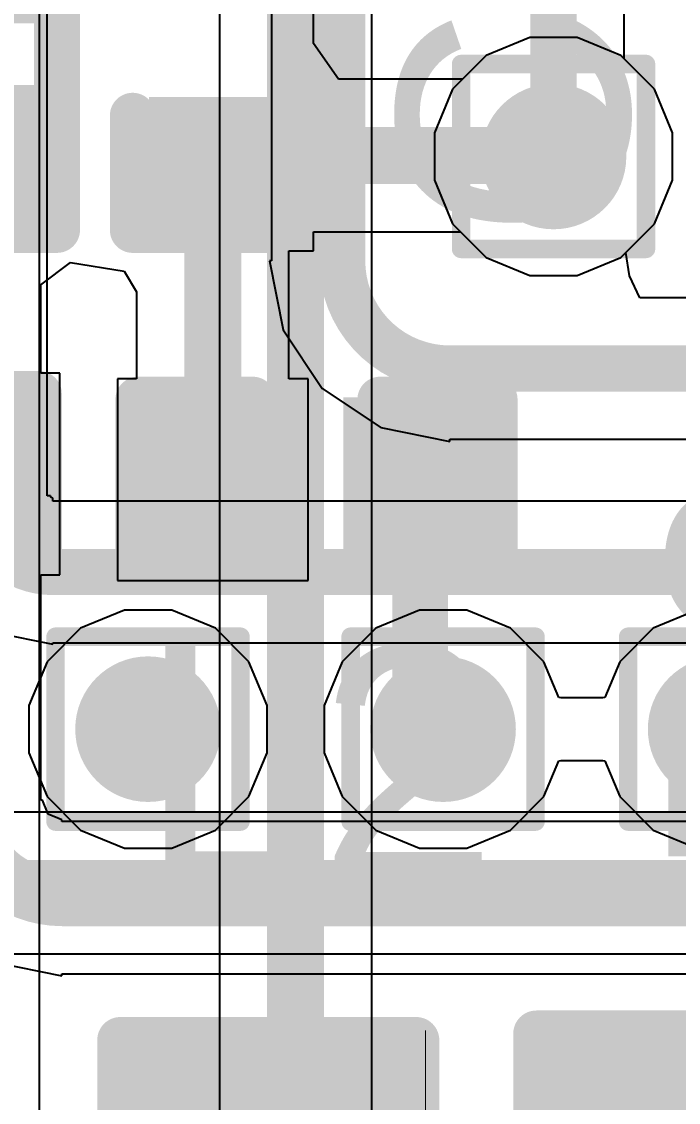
# Model space of a CAD drawing. Header units: inches. Extents: x -12 to 5355, y -7 to 5366.
# Drawn here: x 25.612 to 27.416, y 54.474 to 57.443 of the extents above; entities that cross this region are included whole.
import ezdxf

# ---------------------------------------------------------------- set-up
doc = ezdxf.new("R2010")
doc.units = ezdxf.units.IN
for name, color, linetype in [('BOTTOM LAYER', 5, 'Continuous'), ('Drill Drawing', 1, 'Continuous'), ('GROUND1', 16, 'Continuous'), ('GROUND2', 156, 'Continuous'), ('POWER', 76, 'Continuous'), ('SIGNAL', 90, 'Continuous'), ('TOP LAYER', 1, 'Continuous'), ('Top Overlay', 2, 'Continuous'), ('Top Paste', 8, 'Continuous'), ('Top Solder', 216, 'Continuous'), ('Via Holes', 16, 'Continuous')]:
    doc.layers.add(name, color=color, linetype=linetype)
doc.styles.add('Arial', font='', dxfattribs={"height": 0.2})
doc.styles.get('Arial').set_extended_font_data('Arial')

# ---------------------------------------------------------------- blocks, each defined once
blk = doc.blocks.new('R___0201_102')
at = {"layer": 'TOP LAYER'}
for points in [[(-0.41, 0.185), (-0.14, 0.185), (-0.14, -0.185), (-0.41, -0.185)], [(0.14, 0.185), (0.41, 0.185), (0.41, -0.185), (0.14, -0.185)]]:
    blk.add_hatch(color=1, dxfattribs=at).paths.add_polyline_path(points)
at = {"layer": 'Top Paste'}
for points in [[(-0.41, 0.185), (-0.14, 0.185), (-0.14, -0.185), (-0.41, -0.185)], [(0.14, 0.185), (0.41, 0.185), (0.41, -0.185), (0.14, -0.185)]]:
    blk.add_hatch(color=8, dxfattribs=at).paths.add_polyline_path(points)
at = {"layer": 'Top Solder'}
for points in [[(-0.465, 0.24), (-0.085, 0.24), (-0.085, -0.24), (-0.465, -0.24)], [(0.085, 0.24), (0.465, 0.24), (0.465, -0.24), (0.085, -0.24)]]:
    blk.add_hatch(color=216, dxfattribs=at).paths.add_polyline_path(points)
at = {"layer": 'Top Overlay'}
for points in [[(0.4826, 0.254, 0.127, 0.127, 0), (-0.4826, 0.254, 0.127, 0.127, 0)], [(-0.4826, -0.254, 0.127, 0.127, 0), (-0.4826, 0.254, 0.127, 0.127, 0)], [(0.4826, -0.254, 0.127, 0.127, 0), (0.4826, 0.254, 0.127, 0.127, 0)], [(0.4826, -0.254, 0.127, 0.127, 0), (-0.4826, -0.254, 0.127, 0.127, 0)]]:
    blk.add_lwpolyline(points, format="xyseb", dxfattribs=at)
for points in [[(-0.5143, 0.254, 0.0635, 0.0635, 1), (-0.4508, 0.254, 0.0635, 0.0635, 1)], [(-0.5143, 0.254, 0.0635, 0.0635, 1), (-0.4508, 0.254, 0.0635, 0.0635, 1)], [(0.4508, 0.254, 0.0635, 0.0635, 1), (0.5143, 0.254, 0.0635, 0.0635, 1)], [(0.4508, 0.254, 0.0635, 0.0635, 1), (0.5143, 0.254, 0.0635, 0.0635, 1)], [(-0.5143, -0.254, 0.0635, 0.0635, 1), (-0.4508, -0.254, 0.0635, 0.0635, 1)], [(-0.5143, -0.254, 0.0635, 0.0635, 1), (-0.4508, -0.254, 0.0635, 0.0635, 1)], [(0.4508, -0.254, 0.0635, 0.0635, 1), (0.5143, -0.254, 0.0635, 0.0635, 1)], [(0.4508, -0.254, 0.0635, 0.0635, 1), (0.5143, -0.254, 0.0635, 0.0635, 1)]]:
    blk.add_lwpolyline(points, format="xyseb", close=True, dxfattribs=at)
blk = doc.blocks.new('R___0402_104')
at = {"layer": 'TOP LAYER'}
for points in [[(-0.6985, -0.3175), (-0.6985, 0.3175), (-0.2413, 0.3175), (-0.2413, -0.3175)], [(0.2413, -0.3175), (0.2413, 0.3175), (0.6985, 0.3175), (0.6985, -0.3175)]]:
    blk.add_hatch(color=1, dxfattribs=at).paths.add_polyline_path(points)
at = {"layer": 'Top Paste'}
for points in [[(-0.6985, -0.3175), (-0.6985, 0.3175), (-0.2413, 0.3175), (-0.2413, -0.3175)], [(0.2413, -0.3175), (0.2413, 0.3175), (0.6985, 0.3175), (0.6985, -0.3175)]]:
    blk.add_hatch(color=8, dxfattribs=at).paths.add_polyline_path(points)
at = {"layer": 'Top Solder'}
for points in [[(-0.7535, -0.3725), (-0.7535, 0.3725), (-0.1863, 0.3725), (-0.1863, -0.3725)], [(0.1863, -0.3725), (0.1863, 0.3725), (0.7535, 0.3725), (0.7535, -0.3725)]]:
    blk.add_hatch(color=216, dxfattribs=at).paths.add_polyline_path(points)
at = {"layer": 'Top Overlay'}
for points in [[(-0.7874, 0.4064, 0.127, 0.127, 0), (0.7874, 0.4064, 0.127, 0.127, 0)], [(-0.7874, 0.4064, 0.127, 0.127, 0), (-0.7874, -0.4064, 0.127, 0.127, 0)], [(0.7874, 0.4064, 0.127, 0.127, 0), (0.7874, -0.4064, 0.127, 0.127, 0)], [(-0.7874, -0.4064, 0.127, 0.127, 0), (0.7874, -0.4064, 0.127, 0.127, 0)], [(-0.8128, -0.4318, 0.00323, 0.00323, 0), (0.8128, -0.4318, 0.00323, 0.00323, 0)]]:
    blk.add_lwpolyline(points, format="xyseb", dxfattribs=at)
for points in [[(-0.8191, 0.4064, 0.0635, 0.0635, 1), (-0.7556, 0.4064, 0.0635, 0.0635, 1)], [(-0.8191, 0.4064, 0.0635, 0.0635, 1), (-0.7556, 0.4064, 0.0635, 0.0635, 1)], [(0.7556, 0.4064, 0.0635, 0.0635, 1), (0.8191, 0.4064, 0.0635, 0.0635, 1)], [(0.7556, 0.4064, 0.0635, 0.0635, 1), (0.8191, 0.4064, 0.0635, 0.0635, 1)], [(-0.8191, -0.4064, 0.0635, 0.0635, 1), (-0.7556, -0.4064, 0.0635, 0.0635, 1)], [(-0.8191, -0.4064, 0.0635, 0.0635, 1), (-0.7556, -0.4064, 0.0635, 0.0635, 1)], [(0.7556, -0.4064, 0.0635, 0.0635, 1), (0.8191, -0.4064, 0.0635, 0.0635, 1)], [(0.7556, -0.4064, 0.0635, 0.0635, 1), (0.8191, -0.4064, 0.0635, 0.0635, 1)], [(-0.8136, -0.4318, 0.00161, 0.00161, 1), (-0.812, -0.4318, 0.00161, 0.00161, 1)], [(0.812, -0.4318, 0.00161, 0.00161, 1), (0.8136, -0.4318, 0.00161, 0.00161, 1)]]:
    blk.add_lwpolyline(points, format="xyseb", close=True, dxfattribs=at)
blk = doc.blocks.new('R___0402_105')
at = {"layer": 'TOP LAYER'}
for points in [[(-0.6985, -0.3175), (-0.6985, 0.3175), (-0.2413, 0.3175), (-0.2413, -0.3175)], [(0.2413, -0.3175), (0.2413, 0.3175), (0.6985, 0.3175), (0.6985, -0.3175)]]:
    blk.add_hatch(color=1, dxfattribs=at).paths.add_polyline_path(points)
at = {"layer": 'Top Paste'}
for points in [[(-0.6985, -0.3175), (-0.6985, 0.3175), (-0.2413, 0.3175), (-0.2413, -0.3175)], [(0.2413, -0.3175), (0.2413, 0.3175), (0.6985, 0.3175), (0.6985, -0.3175)]]:
    blk.add_hatch(color=8, dxfattribs=at).paths.add_polyline_path(points)
at = {"layer": 'Top Solder'}
for points in [[(-0.7535, -0.3725), (-0.7535, 0.3725), (-0.1863, 0.3725), (-0.1863, -0.3725)], [(0.1863, -0.3725), (0.1863, 0.3725), (0.7535, 0.3725), (0.7535, -0.3725)]]:
    blk.add_hatch(color=216, dxfattribs=at).paths.add_polyline_path(points)
at = {"layer": 'Top Overlay'}
for points in [[(-0.7874, 0.4064, 0.127, 0.127, 0), (0.7874, 0.4064, 0.127, 0.127, 0)], [(-0.7874, 0.4064, 0.127, 0.127, 0), (-0.7874, -0.4064, 0.127, 0.127, 0)], [(0.7874, 0.4064, 0.127, 0.127, 0), (0.7874, -0.4064, 0.127, 0.127, 0)], [(-0.7874, -0.4064, 0.127, 0.127, 0), (0.7874, -0.4064, 0.127, 0.127, 0)], [(-0.8128, -0.4318, 0.00323, 0.00323, 0), (0.8128, -0.4318, 0.00323, 0.00323, 0)]]:
    blk.add_lwpolyline(points, format="xyseb", dxfattribs=at)
for points in [[(-0.8191, 0.4064, 0.0635, 0.0635, 1), (-0.7556, 0.4064, 0.0635, 0.0635, 1)], [(-0.8191, 0.4064, 0.0635, 0.0635, 1), (-0.7556, 0.4064, 0.0635, 0.0635, 1)], [(0.7556, 0.4064, 0.0635, 0.0635, 1), (0.8191, 0.4064, 0.0635, 0.0635, 1)], [(0.7556, 0.4064, 0.0635, 0.0635, 1), (0.8191, 0.4064, 0.0635, 0.0635, 1)], [(-0.8191, -0.4064, 0.0635, 0.0635, 1), (-0.7556, -0.4064, 0.0635, 0.0635, 1)], [(-0.8191, -0.4064, 0.0635, 0.0635, 1), (-0.7556, -0.4064, 0.0635, 0.0635, 1)], [(0.7556, -0.4064, 0.0635, 0.0635, 1), (0.8191, -0.4064, 0.0635, 0.0635, 1)], [(0.7556, -0.4064, 0.0635, 0.0635, 1), (0.8191, -0.4064, 0.0635, 0.0635, 1)], [(-0.8136, -0.4318, 0.00161, 0.00161, 1), (-0.812, -0.4318, 0.00161, 0.00161, 1)], [(0.812, -0.4318, 0.00161, 0.00161, 1), (0.8136, -0.4318, 0.00161, 0.00161, 1)]]:
    blk.add_lwpolyline(points, format="xyseb", close=True, dxfattribs=at)
blk = doc.blocks.new('INDC0603X03L_C_112')
at = {"layer": 'TOP LAYER'}
for points in [[(-0.4199, -0.1499), (-0.4199, 0.1501), (-0.1499, 0.1501), (-0.1499, -0.1499)], [(0.1501, -0.1499), (0.1501, 0.1501), (0.4201, 0.1501), (0.4201, -0.1499)]]:
    blk.add_hatch(color=1, dxfattribs=at).paths.add_polyline_path(points)
at = {"layer": 'Top Paste'}
for points in [[(-0.4199, -0.1499), (-0.4199, 0.1501), (-0.1499, 0.1501), (-0.1499, -0.1499)], [(0.1501, -0.1499), (0.1501, 0.1501), (0.4201, 0.1501), (0.4201, -0.1499)]]:
    blk.add_hatch(color=8, dxfattribs=at).paths.add_polyline_path(points)
at = {"layer": 'Top Solder'}
for points in [[(-0.4961, -0.2261), (-0.4961, 0.2263), (-0.0737, 0.2263), (-0.0737, -0.2261)], [(0.0739, -0.2261), (0.0739, 0.2263), (0.4963, 0.2263), (0.4963, -0.2261)]]:
    blk.add_hatch(color=216, dxfattribs=at).paths.add_polyline_path(points)
at = {"layer": 'Top Overlay'}
for points in [[(-0.4899, 0.2201, 0.125, 0.125, 0), (-0.1749, 0.2201, 0.125, 0.125, 0)], [(-0.4899, -0.2199, 0.125, 0.125, 0), (-0.4899, 0.2201, 0.125, 0.125, 0)], [(0.1751, 0.2201, 0.125, 0.125, 0), (0.4901, 0.2201, 0.125, 0.125, 0)], [(0.4901, -0.2199, 0.125, 0.125, 0), (0.4901, 0.2201, 0.125, 0.125, 0)], [(-0.4899, -0.2199, 0.125, 0.125, 0), (-0.1749, -0.2199, 0.125, 0.125, 0)], [(0.1751, -0.2199, 0.125, 0.125, 0), (0.4901, -0.2199, 0.125, 0.125, 0)]]:
    blk.add_lwpolyline(points, format="xyseb", dxfattribs=at)
for points in [[(-0.5212, 0.2201, 0.0625, 0.0625, 1), (-0.4587, 0.2201, 0.0625, 0.0625, 1)], [(-0.5212, 0.2201, 0.0625, 0.0625, 1), (-0.4587, 0.2201, 0.0625, 0.0625, 1)], [(-0.2062, 0.2201, 0.0625, 0.0625, 1), (-0.1437, 0.2201, 0.0625, 0.0625, 1)], [(0.1438, 0.2201, 0.0625, 0.0625, 1), (0.2063, 0.2201, 0.0625, 0.0625, 1)], [(0.4588, 0.2201, 0.0625, 0.0625, 1), (0.5213, 0.2201, 0.0625, 0.0625, 1)], [(0.4588, 0.2201, 0.0625, 0.0625, 1), (0.5213, 0.2201, 0.0625, 0.0625, 1)], [(-0.5212, -0.2199, 0.0625, 0.0625, 1), (-0.4587, -0.2199, 0.0625, 0.0625, 1)], [(-0.5212, -0.2199, 0.0625, 0.0625, 1), (-0.4587, -0.2199, 0.0625, 0.0625, 1)], [(-0.2062, -0.2199, 0.0625, 0.0625, 1), (-0.1437, -0.2199, 0.0625, 0.0625, 1)], [(0.1438, -0.2199, 0.0625, 0.0625, 1), (0.2063, -0.2199, 0.0625, 0.0625, 1)], [(0.4588, -0.2199, 0.0625, 0.0625, 1), (0.5213, -0.2199, 0.0625, 0.0625, 1)], [(0.4588, -0.2199, 0.0625, 0.0625, 1), (0.5213, -0.2199, 0.0625, 0.0625, 1)]]:
    blk.add_lwpolyline(points, format="xyseb", close=True, dxfattribs=at)
blk = doc.blocks.new('INDC0603X03L_C_115')
at = {"layer": 'TOP LAYER'}
for points in [[(-0.4199, -0.1499), (-0.4199, 0.1501), (-0.1499, 0.1501), (-0.1499, -0.1499)], [(0.1501, -0.1499), (0.1501, 0.1501), (0.4201, 0.1501), (0.4201, -0.1499)]]:
    blk.add_hatch(color=1, dxfattribs=at).paths.add_polyline_path(points)
at = {"layer": 'Top Paste'}
for points in [[(-0.4199, -0.1499), (-0.4199, 0.1501), (-0.1499, 0.1501), (-0.1499, -0.1499)], [(0.1501, -0.1499), (0.1501, 0.1501), (0.4201, 0.1501), (0.4201, -0.1499)]]:
    blk.add_hatch(color=8, dxfattribs=at).paths.add_polyline_path(points)
at = {"layer": 'Top Solder'}
for points in [[(-0.4961, -0.2261), (-0.4961, 0.2263), (-0.0737, 0.2263), (-0.0737, -0.2261)], [(0.0739, -0.2261), (0.0739, 0.2263), (0.4963, 0.2263), (0.4963, -0.2261)]]:
    blk.add_hatch(color=216, dxfattribs=at).paths.add_polyline_path(points)
at = {"layer": 'Top Overlay'}
for points in [[(-0.1749, 0.2201, 0.125, 0.125, 0), (-0.4899, 0.2201, 0.125, 0.125, 0)], [(-0.4899, 0.2201, 0.125, 0.125, 0), (-0.4899, -0.2199, 0.125, 0.125, 0)], [(0.4901, 0.2201, 0.125, 0.125, 0), (0.1751, 0.2201, 0.125, 0.125, 0)], [(0.4901, 0.2201, 0.125, 0.125, 0), (0.4901, -0.2199, 0.125, 0.125, 0)], [(-0.1749, -0.2199, 0.125, 0.125, 0), (-0.4899, -0.2199, 0.125, 0.125, 0)], [(0.4901, -0.2199, 0.125, 0.125, 0), (0.1751, -0.2199, 0.125, 0.125, 0)]]:
    blk.add_lwpolyline(points, format="xyseb", dxfattribs=at)
for points in [[(-0.5212, 0.2201, 0.0625, 0.0625, 1), (-0.4587, 0.2201, 0.0625, 0.0625, 1)], [(-0.5212, 0.2201, 0.0625, 0.0625, 1), (-0.4587, 0.2201, 0.0625, 0.0625, 1)], [(-0.2062, 0.2201, 0.0625, 0.0625, 1), (-0.1437, 0.2201, 0.0625, 0.0625, 1)], [(0.1438, 0.2201, 0.0625, 0.0625, 1), (0.2063, 0.2201, 0.0625, 0.0625, 1)], [(0.4588, 0.2201, 0.0625, 0.0625, 1), (0.5213, 0.2201, 0.0625, 0.0625, 1)], [(0.4588, 0.2201, 0.0625, 0.0625, 1), (0.5213, 0.2201, 0.0625, 0.0625, 1)], [(-0.5212, -0.2199, 0.0625, 0.0625, 1), (-0.4587, -0.2199, 0.0625, 0.0625, 1)], [(-0.5212, -0.2199, 0.0625, 0.0625, 1), (-0.4587, -0.2199, 0.0625, 0.0625, 1)], [(-0.2062, -0.2199, 0.0625, 0.0625, 1), (-0.1437, -0.2199, 0.0625, 0.0625, 1)], [(0.1438, -0.2199, 0.0625, 0.0625, 1), (0.2063, -0.2199, 0.0625, 0.0625, 1)], [(0.4588, -0.2199, 0.0625, 0.0625, 1), (0.5213, -0.2199, 0.0625, 0.0625, 1)], [(0.4588, -0.2199, 0.0625, 0.0625, 1), (0.5213, -0.2199, 0.0625, 0.0625, 1)]]:
    blk.add_lwpolyline(points, format="xyseb", close=True, dxfattribs=at)
blk = doc.blocks.new('CAPC0603X03L_C_144')
at = {"layer": 'TOP LAYER'}
for points in [[(-0.42, -0.15), (-0.42, 0.15), (-0.15, 0.15), (-0.15, -0.15)], [(0.15, -0.15), (0.15, 0.15), (0.42, 0.15), (0.42, -0.15)]]:
    blk.add_hatch(color=1, dxfattribs=at).paths.add_polyline_path(points)
at = {"layer": 'Top Paste'}
for points in [[(-0.42, -0.15), (-0.42, 0.15), (-0.15, 0.15), (-0.15, -0.15)], [(0.15, -0.15), (0.15, 0.15), (0.42, 0.15), (0.42, -0.15)]]:
    blk.add_hatch(color=8, dxfattribs=at).paths.add_polyline_path(points)
at = {"layer": 'Top Solder'}
for points in [[(-0.4454, -0.1754), (-0.4454, 0.1754), (-0.1246, 0.1754), (-0.1246, -0.1754)], [(0.1246, -0.1754), (0.1246, 0.1754), (0.4454, 0.1754), (0.4454, -0.1754)]]:
    blk.add_hatch(color=216, dxfattribs=at).paths.add_polyline_path(points)
at = {"layer": 'Top Overlay'}
for points in [[(-0.49, 0.22, 0.125, 0.125, 0), (-0.175, 0.22, 0.125, 0.125, 0)], [(-0.49, 0.22, 0.125, 0.125, 0), (-0.49, -0.22, 0.125, 0.125, 0)], [(0.175, 0.22, 0.125, 0.125, 0), (0.49, 0.22, 0.125, 0.125, 0)], [(0.49, 0.22, 0.125, 0.125, 0), (0.49, -0.22, 0.125, 0.125, 0)], [(-0.49, -0.22, 0.125, 0.125, 0), (-0.175, -0.22, 0.125, 0.125, 0)], [(0.175, -0.22, 0.125, 0.125, 0), (0.49, -0.22, 0.125, 0.125, 0)]]:
    blk.add_lwpolyline(points, format="xyseb", dxfattribs=at)
for points in [[(-0.5212, 0.22, 0.0625, 0.0625, 1), (-0.4587, 0.22, 0.0625, 0.0625, 1)], [(-0.5212, 0.22, 0.0625, 0.0625, 1), (-0.4587, 0.22, 0.0625, 0.0625, 1)], [(-0.2063, 0.22, 0.0625, 0.0625, 1), (-0.1438, 0.22, 0.0625, 0.0625, 1)], [(0.1438, 0.22, 0.0625, 0.0625, 1), (0.2063, 0.22, 0.0625, 0.0625, 1)], [(0.4587, 0.22, 0.0625, 0.0625, 1), (0.5212, 0.22, 0.0625, 0.0625, 1)], [(0.4587, 0.22, 0.0625, 0.0625, 1), (0.5212, 0.22, 0.0625, 0.0625, 1)], [(-0.5212, -0.22, 0.0625, 0.0625, 1), (-0.4587, -0.22, 0.0625, 0.0625, 1)], [(-0.5212, -0.22, 0.0625, 0.0625, 1), (-0.4587, -0.22, 0.0625, 0.0625, 1)], [(-0.2063, -0.22, 0.0625, 0.0625, 1), (-0.1438, -0.22, 0.0625, 0.0625, 1)], [(0.1438, -0.22, 0.0625, 0.0625, 1), (0.2063, -0.22, 0.0625, 0.0625, 1)], [(0.4587, -0.22, 0.0625, 0.0625, 1), (0.5212, -0.22, 0.0625, 0.0625, 1)], [(0.4587, -0.22, 0.0625, 0.0625, 1), (0.5212, -0.22, 0.0625, 0.0625, 1)]]:
    blk.add_lwpolyline(points, format="xyseb", close=True, dxfattribs=at)

msp = doc.modelspace()

# ---------------------------------------------------------------- hatches: boundary and pattern name
at = {"layer": 'BOTTOM LAYER'}
h = msp.add_hatch(color=5, dxfattribs=at)
edge = h.paths.add_edge_path()
edge.add_arc((27.073, 57.0723), 0.2, 0, 360)
h = msp.add_hatch(color=5, dxfattribs=at)
edge = h.paths.add_edge_path()
edge.add_arc((25.9588, 55.499), 0.2, 0, 360)
h = msp.add_hatch(color=5, dxfattribs=at)
edge = h.paths.add_edge_path()
edge.add_arc((26.7695, 55.499), 0.2, 0, 360)
h = msp.add_hatch(color=5, dxfattribs=at)
edge = h.paths.add_edge_path()
edge.add_arc((27.5321, 55.499), 0.2, 0, 360)
at = {"layer": 'GROUND1'}
h = msp.add_hatch(color=16, dxfattribs=at)
edge = h.paths.add_edge_path()
edge.add_arc((27.073, 57.0723), 0.2, 0, 360)
h = msp.add_hatch(color=16, dxfattribs=at)
edge = h.paths.add_edge_path()
edge.add_arc((25.9588, 55.499), 0.2, 0, 360)
h = msp.add_hatch(color=16, dxfattribs=at)
edge = h.paths.add_edge_path()
edge.add_arc((26.7695, 55.499), 0.2, 0, 360)
h = msp.add_hatch(color=16, dxfattribs=at)
edge = h.paths.add_edge_path()
edge.add_arc((27.5321, 55.499), 0.2, 0, 360)
at = {"layer": 'GROUND2'}
h = msp.add_hatch(color=156, dxfattribs=at)
edge = h.paths.add_edge_path()
edge.add_arc((27.073, 57.0723), 0.2, 0, 360)
h = msp.add_hatch(color=156, dxfattribs=at)
edge = h.paths.add_edge_path()
edge.add_arc((25.9588, 55.499), 0.2, 0, 360)
h = msp.add_hatch(color=156, dxfattribs=at)
edge = h.paths.add_edge_path()
edge.add_arc((26.7695, 55.499), 0.2, 0, 360)
h = msp.add_hatch(color=156, dxfattribs=at)
edge = h.paths.add_edge_path()
edge.add_arc((27.5321, 55.499), 0.2, 0, 360)
at = {"layer": 'POWER'}
h = msp.add_hatch(color=76, dxfattribs=at)
edge = h.paths.add_edge_path()
edge.add_arc((27.073, 57.0723), 0.2, 0, 360)
h = msp.add_hatch(color=76, dxfattribs=at)
edge = h.paths.add_edge_path()
edge.add_arc((25.9588, 55.499), 0.2, 0, 360)
h = msp.add_hatch(color=76, dxfattribs=at)
edge = h.paths.add_edge_path()
edge.add_arc((26.7695, 55.499), 0.2, 0, 360)
h = msp.add_hatch(color=76, dxfattribs=at)
edge = h.paths.add_edge_path()
edge.add_arc((27.5321, 55.499), 0.2, 0, 360)
at = {"layer": 'SIGNAL'}
h = msp.add_hatch(color=90, dxfattribs=at)
edge = h.paths.add_edge_path()
edge.add_arc((27.073, 57.0723), 0.2, 0, 360)
h = msp.add_hatch(color=90, dxfattribs=at)
edge = h.paths.add_edge_path()
edge.add_arc((25.9588, 55.499), 0.2, 0, 360)
h = msp.add_hatch(color=90, dxfattribs=at)
edge = h.paths.add_edge_path()
edge.add_arc((26.7695, 55.499), 0.2, 0, 360)
h = msp.add_hatch(color=90, dxfattribs=at)
edge = h.paths.add_edge_path()
edge.add_arc((27.5321, 55.499), 0.2, 0, 360)
at = {"layer": 'TOP LAYER'}
h = msp.add_hatch(color=1, dxfattribs=at)
edge = h.paths.add_edge_path()
edge.add_arc((27.073, 57.0723), 0.2, 0, 360)
h = msp.add_hatch(color=1, dxfattribs=at)
edge = h.paths.add_edge_path()
edge.add_arc((25.9588, 55.499), 0.2, 0, 360)
h = msp.add_hatch(color=1, dxfattribs=at)
edge = h.paths.add_edge_path()
edge.add_arc((26.7695, 55.499), 0.2, 0, 360)
h = msp.add_hatch(color=1, dxfattribs=at)
edge = h.paths.add_edge_path()
edge.add_arc((27.5321, 55.499), 0.2, 0, 360)
at = {"layer": 'Via Holes'}
h = msp.add_hatch(color=7, dxfattribs=at)
edge = h.paths.add_edge_path()
edge.add_arc((27.073, 57.0723), 0.1, 0, 360)
h = msp.add_hatch(color=7, dxfattribs=at)
edge = h.paths.add_edge_path()
edge.add_arc((25.9588, 55.499), 0.1, 0, 360)
h = msp.add_hatch(color=7, dxfattribs=at)
edge = h.paths.add_edge_path()
edge.add_arc((26.7695, 55.499), 0.1, 0, 360)

# ---------------------------------------------------------------- linework, layer by layer
at = {"layer": 'BOTTOM LAYER'}
for p, q in [((25.6602, 52.2723), (25.6602, 59.3102)), ((26.1548, 58.7242), (26.1548, 53.1887)), ((26.5735, 53.1887), (26.5735, 58.7242)), ((27.008, 57.3993), (26.8878, 57.3495)), ((27.1381, 57.3993), (27.008, 57.3993)), ((27.2583, 57.3495), (27.1381, 57.3993)), ((26.8878, 57.3495), (26.7958, 57.2575)), ((27.3503, 57.2575), (27.2583, 57.3495)), ((26.7958, 57.2575), (26.746, 57.1374)), ((27.4, 57.1374), (27.3503, 57.2575)), ((26.746, 57.1374), (26.746, 57.0073)), ((27.4, 57.0073), (27.4, 57.1374)), ((26.746, 57.0073), (26.7958, 56.8871)), ((27.3503, 56.8871), (27.4, 57.0073)), ((26.7958, 56.8871), (26.8878, 56.7951)), ((27.2583, 56.7951), (27.3503, 56.8871)), ((26.8878, 56.7951), (27.008, 56.7453)), ((27.1381, 56.7453), (27.2583, 56.7951)), ((27.008, 56.7453), (27.1381, 56.7453))]:
    msp.add_line(p, q, dxfattribs=at)
msp.add_lwpolyline([(26.3641, 53.1887, 0.1567, 0.1567, 0), (26.3641, 58.7242, 0.1567, 0.1567, 0)], format="xyseb", dxfattribs=at)
at = {"layer": 'Drill Drawing'}
for points in [[(26.819, 57.3263, 0.0508, 0.0508, 0), (27.327, 57.3263, 0.0508, 0.0508, 0)], [(26.819, 56.8183, 0.0508, 0.0508, 0), (26.819, 57.3263, 0.0508, 0.0508, 0)], [(27.327, 56.8183, 0.0508, 0.0508, 0), (27.327, 57.3263, 0.0508, 0.0508, 0)], [(26.819, 56.8183, 0.0508, 0.0508, 0), (27.327, 56.8183, 0.0508, 0.0508, 0)], [(25.7048, 55.753, 0.0508, 0.0508, 0), (26.2128, 55.753, 0.0508, 0.0508, 0)], [(25.7048, 55.245, 0.0508, 0.0508, 0), (25.7048, 55.753, 0.0508, 0.0508, 0)], [(26.2128, 55.245, 0.0508, 0.0508, 0), (26.2128, 55.753, 0.0508, 0.0508, 0)], [(26.5155, 55.753, 0.0508, 0.0508, 0), (27.0235, 55.753, 0.0508, 0.0508, 0)], [(26.5155, 55.245, 0.0508, 0.0508, 0), (26.5155, 55.753, 0.0508, 0.0508, 0)], [(27.0235, 55.245, 0.0508, 0.0508, 0), (27.0235, 55.753, 0.0508, 0.0508, 0)], [(27.2781, 55.753, 0.0508, 0.0508, 0), (27.7861, 55.753, 0.0508, 0.0508, 0)], [(27.2781, 55.245, 0.0508, 0.0508, 0), (27.2781, 55.753, 0.0508, 0.0508, 0)], [(25.7048, 55.245, 0.0508, 0.0508, 0), (26.2128, 55.245, 0.0508, 0.0508, 0)], [(26.5155, 55.245, 0.0508, 0.0508, 0), (27.0235, 55.245, 0.0508, 0.0508, 0)], [(27.2781, 55.245, 0.0508, 0.0508, 0), (27.7861, 55.245, 0.0508, 0.0508, 0)]]:
    msp.add_lwpolyline(points, format="xyseb", dxfattribs=at)
for points in [[(26.8063, 57.3263, 0.0254, 0.0254, 1), (26.8317, 57.3263, 0.0254, 0.0254, 1)], [(26.8063, 57.3263, 0.0254, 0.0254, 1), (26.8317, 57.3263, 0.0254, 0.0254, 1)], [(27.3143, 57.3263, 0.0254, 0.0254, 1), (27.3397, 57.3263, 0.0254, 0.0254, 1)], [(27.3143, 57.3263, 0.0254, 0.0254, 1), (27.3397, 57.3263, 0.0254, 0.0254, 1)], [(26.8063, 56.8183, 0.0254, 0.0254, 1), (26.8317, 56.8183, 0.0254, 0.0254, 1)], [(26.8063, 56.8183, 0.0254, 0.0254, 1), (26.8317, 56.8183, 0.0254, 0.0254, 1)], [(27.3143, 56.8183, 0.0254, 0.0254, 1), (27.3397, 56.8183, 0.0254, 0.0254, 1)], [(27.3143, 56.8183, 0.0254, 0.0254, 1), (27.3397, 56.8183, 0.0254, 0.0254, 1)], [(25.6921, 55.753, 0.0254, 0.0254, 1), (25.7175, 55.753, 0.0254, 0.0254, 1)], [(25.6921, 55.753, 0.0254, 0.0254, 1), (25.7175, 55.753, 0.0254, 0.0254, 1)], [(26.2001, 55.753, 0.0254, 0.0254, 1), (26.2255, 55.753, 0.0254, 0.0254, 1)], [(26.2001, 55.753, 0.0254, 0.0254, 1), (26.2255, 55.753, 0.0254, 0.0254, 1)], [(26.5028, 55.753, 0.0254, 0.0254, 1), (26.5282, 55.753, 0.0254, 0.0254, 1)], [(26.5028, 55.753, 0.0254, 0.0254, 1), (26.5282, 55.753, 0.0254, 0.0254, 1)], [(27.0108, 55.753, 0.0254, 0.0254, 1), (27.0362, 55.753, 0.0254, 0.0254, 1)], [(27.0108, 55.753, 0.0254, 0.0254, 1), (27.0362, 55.753, 0.0254, 0.0254, 1)], [(27.2654, 55.753, 0.0254, 0.0254, 1), (27.2908, 55.753, 0.0254, 0.0254, 1)], [(27.2654, 55.753, 0.0254, 0.0254, 1), (27.2908, 55.753, 0.0254, 0.0254, 1)], [(25.6921, 55.245, 0.0254, 0.0254, 1), (25.7175, 55.245, 0.0254, 0.0254, 1)], [(25.6921, 55.245, 0.0254, 0.0254, 1), (25.7175, 55.245, 0.0254, 0.0254, 1)], [(26.2001, 55.245, 0.0254, 0.0254, 1), (26.2255, 55.245, 0.0254, 0.0254, 1)], [(26.2001, 55.245, 0.0254, 0.0254, 1), (26.2255, 55.245, 0.0254, 0.0254, 1)], [(26.5028, 55.245, 0.0254, 0.0254, 1), (26.5282, 55.245, 0.0254, 0.0254, 1)], [(26.5028, 55.245, 0.0254, 0.0254, 1), (26.5282, 55.245, 0.0254, 0.0254, 1)], [(27.0108, 55.245, 0.0254, 0.0254, 1), (27.0362, 55.245, 0.0254, 0.0254, 1)], [(27.0108, 55.245, 0.0254, 0.0254, 1), (27.0362, 55.245, 0.0254, 0.0254, 1)], [(27.2654, 55.245, 0.0254, 0.0254, 1), (27.2908, 55.245, 0.0254, 0.0254, 1)], [(27.2654, 55.245, 0.0254, 0.0254, 1), (27.2908, 55.245, 0.0254, 0.0254, 1)]]:
    msp.add_lwpolyline(points, format="xyseb", close=True, dxfattribs=at)
at = {"layer": 'GROUND1'}
for p, q in [((27.008, 57.3993), (26.8878, 57.3495)), ((27.1381, 57.3993), (27.008, 57.3993)), ((27.2583, 57.3495), (27.1381, 57.3993)), ((26.8878, 57.3495), (26.7958, 57.2575)), ((27.3503, 57.2575), (27.2583, 57.3495)), ((26.7958, 57.2575), (26.746, 57.1374)), ((27.4, 57.1374), (27.3503, 57.2575)), ((26.746, 57.1374), (26.746, 57.0073)), ((27.4, 57.0073), (27.4, 57.1374)), ((26.746, 57.0073), (26.7958, 56.8871)), ((27.3503, 56.8871), (27.4, 57.0073)), ((26.7958, 56.8871), (26.8878, 56.7951)), ((27.2583, 56.7951), (27.3503, 56.8871)), ((26.8878, 56.7951), (27.008, 56.7453)), ((27.1381, 56.7453), (27.2583, 56.7951)), ((27.008, 56.7453), (27.1381, 56.7453))]:
    msp.add_line(p, q, dxfattribs=at)
at = {"layer": 'GROUND2'}
for p, q in [((27.008, 57.3993), (26.8878, 57.3495)), ((27.1381, 57.3993), (27.008, 57.3993)), ((27.2583, 57.3495), (27.1381, 57.3993)), ((26.8878, 57.3495), (26.7958, 57.2575)), ((27.3503, 57.2575), (27.2583, 57.3495)), ((26.7958, 57.2575), (26.746, 57.1374)), ((27.4, 57.1374), (27.3503, 57.2575)), ((26.746, 57.1374), (26.746, 57.0073)), ((27.4, 57.0073), (27.4, 57.1374)), ((26.746, 57.0073), (26.7958, 56.8871)), ((27.3503, 56.8871), (27.4, 57.0073)), ((26.7958, 56.8871), (26.8878, 56.7951)), ((27.2583, 56.7951), (27.3503, 56.8871)), ((26.8878, 56.7951), (27.008, 56.7453)), ((27.1381, 56.7453), (27.2583, 56.7951)), ((27.008, 56.7453), (27.1381, 56.7453))]:
    msp.add_line(p, q, dxfattribs=at)
at = {"layer": 'POWER'}
for p, q in [((27.008, 57.3993), (26.8878, 57.3495)), ((27.1381, 57.3993), (27.008, 57.3993)), ((27.2583, 57.3495), (27.1381, 57.3993)), ((26.8878, 57.3495), (26.7958, 57.2575)), ((27.3503, 57.2575), (27.2583, 57.3495)), ((26.7958, 57.2575), (26.746, 57.1374)), ((27.4, 57.1374), (27.3503, 57.2575)), ((26.746, 57.1374), (26.746, 57.0073)), ((27.4, 57.0073), (27.4, 57.1374)), ((26.746, 57.0073), (26.7958, 56.8871)), ((27.3503, 56.8871), (27.4, 57.0073)), ((26.7958, 56.8871), (26.8878, 56.7951)), ((27.2583, 56.7951), (27.3503, 56.8871)), ((26.8878, 56.7951), (27.008, 56.7453)), ((27.1381, 56.7453), (27.2583, 56.7951)), ((27.008, 56.7453), (27.1381, 56.7453)), ((25.8938, 55.826), (25.7736, 55.7762)), ((26.0238, 55.826), (25.8938, 55.826)), ((26.144, 55.7762), (26.0238, 55.826)), ((26.7044, 55.826), (26.5843, 55.7762)), ((26.8345, 55.826), (26.7044, 55.826)), ((26.9547, 55.7762), (26.8345, 55.826)), ((27.467, 55.826), (27.3468, 55.7762)), ((25.7736, 55.7762), (25.6816, 55.6842)), ((26.236, 55.6842), (26.144, 55.7762)), ((26.5843, 55.7762), (26.4923, 55.6842)), ((27.0467, 55.6842), (26.9547, 55.7762)), ((27.3468, 55.7762), (27.2548, 55.6842)), ((25.6816, 55.6842), (25.6318, 55.564)), ((26.2858, 55.564), (26.236, 55.6842)), ((26.4923, 55.6842), (26.4425, 55.564)), ((27.0873, 55.5863), (27.0467, 55.6842)), ((27.2548, 55.6842), (27.2143, 55.5863)), ((27.0931, 55.5852), (27.0873, 55.5863)), ((27.2085, 55.5852), (27.0931, 55.5852)), ((27.2143, 55.5863), (27.2085, 55.5852)), ((25.6318, 55.564), (25.6318, 55.434)), ((26.2858, 55.434), (26.2858, 55.564)), ((26.4425, 55.564), (26.4425, 55.434)), ((25.6318, 55.434), (25.6816, 55.3138)), ((26.236, 55.3138), (26.2858, 55.434)), ((26.4425, 55.434), (26.4923, 55.3138)), ((27.0467, 55.3138), (27.0873, 55.4117)), ((27.0873, 55.4117), (27.0931, 55.4128)), ((27.0931, 55.4128), (27.2085, 55.4128)), ((27.2085, 55.4128), (27.2143, 55.4117)), ((27.2143, 55.4117), (27.2548, 55.3138)), ((25.6816, 55.3138), (25.7736, 55.2218)), ((26.144, 55.2218), (26.236, 55.3138)), ((26.4923, 55.3138), (26.5843, 55.2218)), ((26.9547, 55.2218), (27.0467, 55.3138)), ((27.2548, 55.3138), (27.3468, 55.2218)), ((25.7736, 55.2218), (25.8938, 55.172)), ((26.0238, 55.172), (26.144, 55.2218)), ((26.5843, 55.2218), (26.7044, 55.172)), ((26.8345, 55.172), (26.9547, 55.2218)), ((27.3468, 55.2218), (27.467, 55.172)), ((25.8938, 55.172), (26.0238, 55.172)), ((26.7044, 55.172), (26.8345, 55.172))]:
    msp.add_line(p, q, dxfattribs=at)
at = {"layer": 'SIGNAL'}
for p, q in [((26.298, 60.1076), (26.298, 56.7857)), ((25.6821, 56.1403), (25.6821, 59.9673)), ((27.2673, 57.3405), (27.2673, 57.4866)), ((27.3503, 57.2575), (27.2673, 57.3405)), ((27.4, 57.1374), (27.3503, 57.2575)), ((27.4, 57.0073), (27.4, 57.1374)), ((27.3503, 56.8871), (27.4, 57.0073)), ((27.272, 56.8088), (27.3503, 56.8871)), ((27.282, 56.7443), (27.272, 56.8088)), ((26.298, 56.7857), (26.2922, 56.7857)), ((26.2922, 56.7857), (26.3299, 56.5959)), ((27.3103, 56.6838), (27.282, 56.7443)), ((27.8069, 56.6838), (27.3103, 56.6838)), ((26.3299, 56.5959), (26.4375, 56.4349)), ((26.4375, 56.4349), (26.5985, 56.3273)), ((26.5985, 56.3273), (26.7883, 56.2896)), ((26.7883, 56.2896), (26.7883, 56.2954)), ((26.7883, 56.2954), (28.2046, 56.2954)), ((25.6905, 56.1403), (25.6821, 56.1403)), ((25.6925, 56.1355), (25.6905, 56.1403)), ((25.6974, 56.1335), (25.6925, 56.1355)), ((25.6974, 56.125), (25.6974, 56.1335)), ((28.2356, 56.125), (25.6974, 56.125)), ((25.5413, 55.7635), (25.6974, 55.7325)), ((25.6974, 55.7325), (25.6974, 55.7366)), ((25.6974, 55.7366), (28.3068, 55.7366)), ((28.4964, 55.2706), (25.2915, 55.2706)), ((25.2915, 54.8822), (28.4963, 54.8822))]:
    msp.add_line(p, q, dxfattribs=at)
for points in [[(26.4922, 56.7857, 0.127, 0.127, 0), (26.4922, 60.3758, 0.127, 0.127, 0)], [(27.073, 57.0723, 0.127, 0.127, 0), (27.073, 60.096, 0.127, 0.127, 0)], [(26.7883, 56.4896, 0.127, 0.127, -0.414214), (26.4922, 56.7857, 0.127, 0.127, 0)], [(26.7883, 56.4896, 0.127, 0.127, 0), (30.861, 56.4896, 0.127, 0.127, 0)], [(25.6974, 55.9308, 0.127, 0.127, -0.414214), (25.4878, 56.1403, 0.127, 0.127, 0)], [(25.6974, 55.9308, 0.127, 0.127, 0), (28.575, 55.9308, 0.127, 0.127, 0)], [(25.2915, 55.0764, 0.127, 0.127, 0), (28.4964, 55.0764, 0.127, 0.127, 0)]]:
    msp.add_lwpolyline(points, format="xyseb", dxfattribs=at)
for points in [[(27.0413, 57.0723, 0.0635, 0.0635, 1), (27.1048, 57.0723, 0.0635, 0.0635, 1)], [(26.4605, 56.7857, 0.0635, 0.0635, 1), (26.5239, 56.7857, 0.0635, 0.0635, 1)], [(26.4605, 56.7857, 0.0635, 0.0635, 1), (26.5239, 56.7857, 0.0635, 0.0635, 1)], [(26.7566, 56.4896, 0.0635, 0.0635, 1), (26.8201, 56.4896, 0.0635, 0.0635, 1)], [(26.7566, 56.4896, 0.0635, 0.0635, 1), (26.8201, 56.4896, 0.0635, 0.0635, 1)], [(25.6656, 55.9308, 0.0635, 0.0635, 1), (25.7291, 55.9308, 0.0635, 0.0635, 1)], [(25.6656, 55.9308, 0.0635, 0.0635, 1), (25.7291, 55.9308, 0.0635, 0.0635, 1)]]:
    msp.add_lwpolyline(points, format="xyseb", close=True, dxfattribs=at)
at = {"layer": 'TOP LAYER'}
for p, q in [((26.4136, 57.3829), (26.4136, 57.4639)), ((27.008, 57.3993), (26.8878, 57.3495)), ((27.1381, 57.3993), (27.008, 57.3993)), ((27.2583, 57.3495), (27.1381, 57.3993)), ((26.4821, 57.2843), (26.4136, 57.3829)), ((26.8878, 57.3495), (26.8225, 57.2843)), ((27.3503, 57.2575), (27.2583, 57.3495)), ((26.8225, 57.2843), (26.4821, 57.2843)), ((27.4, 57.1374), (27.3503, 57.2575)), ((27.4, 57.0073), (27.4, 57.1374)), ((27.3503, 56.8871), (27.4, 57.0073)), ((26.4136, 56.8129), (26.4136, 56.8655)), ((26.4136, 56.8655), (26.8174, 56.8655)), ((26.8174, 56.8655), (26.8878, 56.7951)), ((27.2583, 56.7951), (27.3503, 56.8871)), ((26.346, 56.4618), (26.346, 56.8129)), ((26.346, 56.8129), (26.4136, 56.8129)), ((25.664, 56.7193), (25.7458, 56.7808)), ((25.7458, 56.7808), (25.8932, 56.7571)), ((26.8878, 56.7951), (27.008, 56.7453)), ((27.1381, 56.7453), (27.2583, 56.7951)), ((25.8932, 56.7571), (25.9272, 56.7004)), ((27.008, 56.7453), (27.1381, 56.7453)), ((25.664, 56.4771), (25.664, 56.7193)), ((25.9272, 56.7004), (25.9272, 56.4618)), ((25.7166, 56.4771), (25.664, 56.4771)), ((25.7166, 55.9231), (25.7166, 56.4771)), ((25.9272, 56.4618), (25.8746, 56.4618)), ((25.8746, 56.4618), (25.8746, 55.9078)), ((26.3986, 56.4618), (26.346, 56.4618)), ((26.3986, 55.9078), (26.3986, 56.4618)), ((25.664, 55.3038), (25.664, 55.9231)), ((25.664, 55.9231), (25.7166, 55.9231)), ((25.8746, 55.9078), (26.3986, 55.9078)), ((25.6686, 55.3038), (25.664, 55.3038)), ((25.6843, 55.2658), (25.6686, 55.3038)), ((25.7223, 55.2501), (25.6843, 55.2658)), ((25.7223, 55.2455), (25.7223, 55.2501)), ((27.7543, 55.2455), (25.7223, 55.2455)), ((25.5377, 54.8582), (25.7223, 54.8215)), ((25.7223, 54.8215), (25.7223, 54.8268)), ((25.7223, 54.8268), (27.7543, 54.8268))]:
    msp.add_line(p, q, dxfattribs=at)
for points in [[(26.1366, 56.1848, 0.1567, 0.1567, 0), (26.1366, 57.0749, 0.1567, 0.1567, 0)], [(26.1366, 57.0749, 0.1567, 0.1567, 0), (27.0705, 57.0749, 0.1567, 0.1567, 0)], [(27.0705, 57.0749, 0.1567, 0.1567, 0), (27.073, 57.0723, 0.1567, 0.1567, 0)], [(26.7066, 55.6289, 0.1524, 0.1524, 0), (26.7066, 56.1848, 0.1524, 0.1524, 0)], [(26.7066, 55.6289, 0.1524, 0.1524, 0), (26.7695, 55.566, 0.1524, 0.1524, 0)], [(26.7695, 55.499, 0.1524, 0.1524, 0), (26.7695, 55.566, 0.1524, 0.1524, 0)], [(25.7223, 55.0361, 0.1567, 0.1567, -0.414214), (25.4546, 55.3038, 0.1567, 0.1567, 0)], [(25.7223, 55.0361, 0.1567, 0.1567, 0), (27.7543, 55.0361, 0.1567, 0.1567, 0)]]:
    msp.add_lwpolyline(points, format="xyseb", dxfattribs=at)
for points in [[(26.0974, 57.0749, 0.0783, 0.0783, 1), (26.1758, 57.0749, 0.0783, 0.0783, 1)], [(26.0974, 57.0749, 0.0783, 0.0783, 1), (26.1758, 57.0749, 0.0783, 0.0783, 1)], [(27.0313, 57.0749, 0.0783, 0.0783, 1), (27.1096, 57.0749, 0.0783, 0.0783, 1)], [(27.0313, 57.0749, 0.0783, 0.0783, 1), (27.1096, 57.0749, 0.0783, 0.0783, 1)], [(27.0339, 57.0723, 0.0783, 0.0783, 1), (27.1122, 57.0723, 0.0783, 0.0783, 1)], [(26.0974, 56.1848, 0.0783, 0.0783, 1), (26.1758, 56.1848, 0.0783, 0.0783, 1)], [(26.6685, 56.1848, 0.0762, 0.0762, 1), (26.7447, 56.1848, 0.0762, 0.0762, 1)], [(26.6685, 55.6289, 0.0762, 0.0762, 1), (26.7447, 55.6289, 0.0762, 0.0762, 1)], [(26.6685, 55.6289, 0.0762, 0.0762, 1), (26.7447, 55.6289, 0.0762, 0.0762, 1)], [(26.7314, 55.566, 0.0762, 0.0762, 1), (26.8076, 55.566, 0.0762, 0.0762, 1)], [(26.7314, 55.566, 0.0762, 0.0762, 1), (26.8076, 55.566, 0.0762, 0.0762, 1)], [(26.7314, 55.499, 0.0762, 0.0762, 1), (26.8076, 55.499, 0.0762, 0.0762, 1)], [(25.6831, 55.0361, 0.0783, 0.0783, 1), (25.7615, 55.0361, 0.0783, 0.0783, 1)], [(25.6831, 55.0361, 0.0783, 0.0783, 1), (25.7615, 55.0361, 0.0783, 0.0783, 1)]]:
    msp.add_lwpolyline(points, format="xyseb", close=True, dxfattribs=at)

# ---------------------------------------------------------------- block references
for name, p, rotation in [('CAPC0603X03L_C_144', (26.1366, 57.3599), 90), ('R___0201_102', (25.4546, 57.3535), 270), ('INDC0603X03L_C_115', (26.4217, 56.1849), 180), ('R___0402_104', (27.4322, 53.8752), 90), ('R___0402_105', (26.2892, 53.8573), 90)]:
    msp.add_blockref(name, p, dxfattribs=dict(rotation=rotation))
msp.add_blockref('INDC0603X03L_C_112', (25.1696, 56.2001))

# ---------------------------------------------------------------- texts
at = {"layer": 'Top Overlay', "style": 'Arial'}
for s, p in [('C3', (27.2796, 56.8452)), ('R8', (28.0234, 55.0769))]:
    msp.add_text(s, height=0.635, rotation=90, dxfattribs=at).set_placement(p)
msp.add_text('L2', height=0.635, dxfattribs=at).set_placement((25.9334, 55.0926))

doc.saveas('drawing.dxf')
